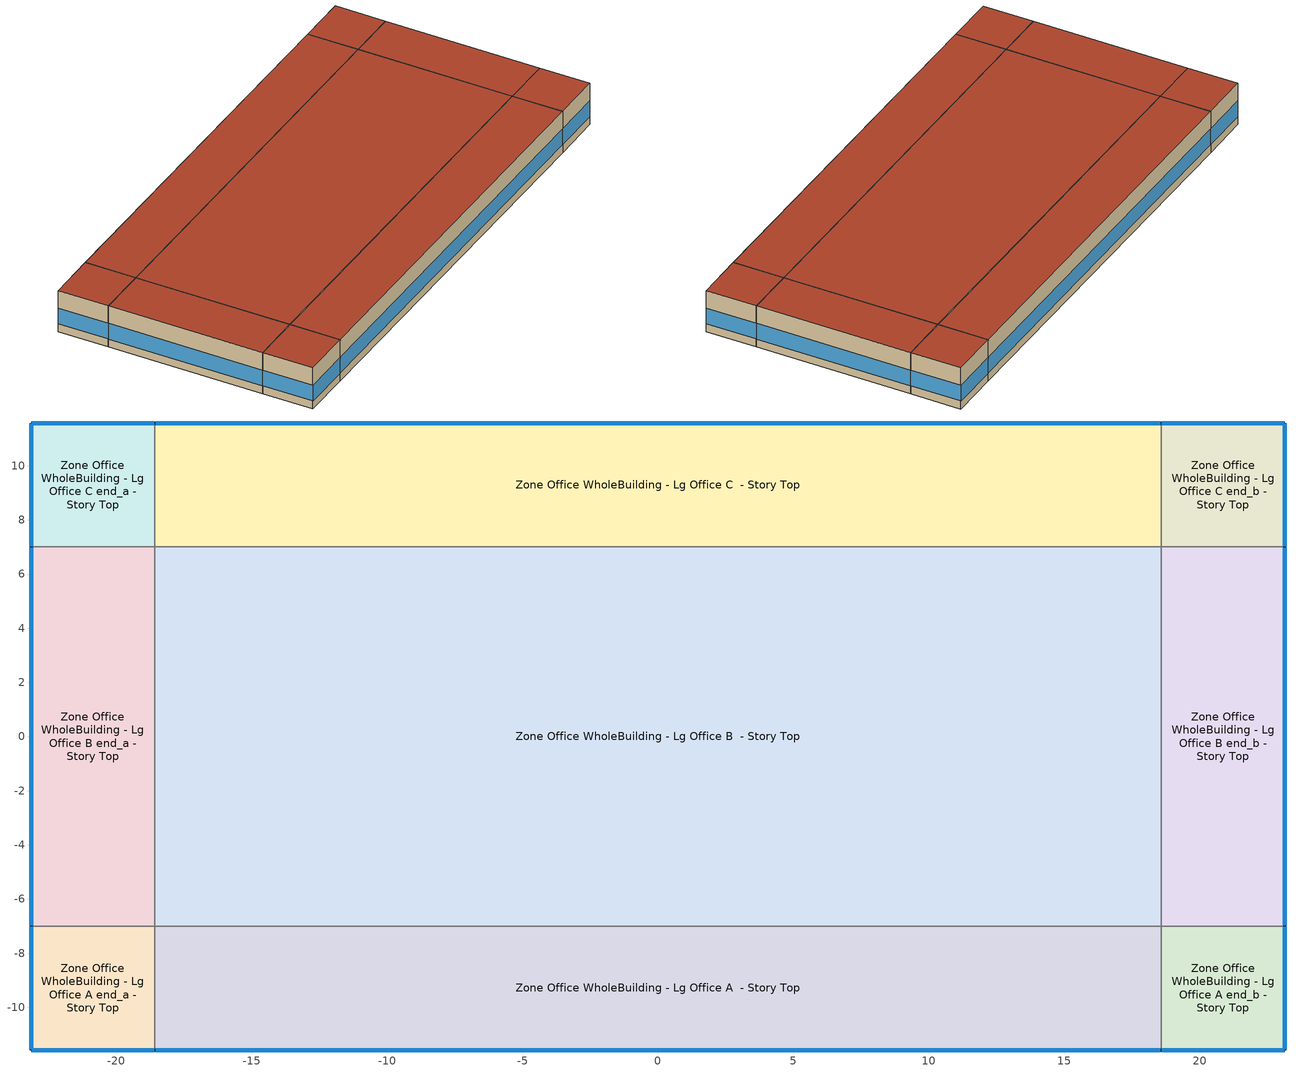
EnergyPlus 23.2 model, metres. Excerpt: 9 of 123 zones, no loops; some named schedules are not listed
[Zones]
Zone Office WholeBuilding - Lg Office A  - Story Top
 floor adiabatic (Typical Interior Floor): -18.58,-11.58 -18.58,-7 18.58,-7 18.58,-11.58 z47.55
 wall outside (Typical Insulated Steel Framed Exterior Wall R-4.44): -18.58,-11.58 18.58,-11.58 z47.55:51.51
 wall to Zone Office WholeBuilding - Lg Office A end_a - Story Top (Typical Interior Wall): -18.58,-7 -18.58,-11.58 z47.55:51.51
 wall to Zone Office WholeBuilding - Lg Office B  - Story Top (Typical Interior Wall): 18.58,-7 -18.58,-7 z47.55:51.51
 wall to Zone Office WholeBuilding - Lg Office A end_b - Story Top (Typical Interior Wall): 18.58,-11.58 18.58,-7 z47.55:51.51
 window (Window U-1.01 SHGC 0.74): -18.55,-11.58 18.55,-11.58 z48.31:49.82
 roof outside (Typical IEAD Roof R-10.0): 18.58,-11.58 18.58,-7 -18.58,-7 -18.58,-11.58 z51.51
Zone Office WholeBuilding - Lg Office A end_a - Story Top
 floor adiabatic (Typical Interior Floor): -23.15,-11.58 -23.15,-7 -18.58,-7 -18.58,-11.58 z47.55
 wall outside (Typical Insulated Steel Framed Exterior Wall R-4.44): -23.15,-7 -23.15,-11.58 -18.58,-11.58 z47.55:51.51
 wall to Zone Office WholeBuilding - Lg Office B end_a - Story Top (Typical Interior Wall): -18.58,-7 -23.15,-7 z47.55:51.51
 window (Window U-1.01 SHGC 0.74): -23.15,-7.03 -23.15,-11.55 / -23.13,-11.58 -18.6,-11.58 z48.31:49.83
 roof outside (Typical IEAD Roof R-10.0): -18.58,-11.58 -18.58,-7 -23.15,-7 -23.15,-11.58 z51.51
Zone Office WholeBuilding - Lg Office A end_b - Story Top
 floor adiabatic (Typical Interior Floor): 18.58,-11.58 18.58,-7 23.15,-7 23.15,-11.58 z47.55
 wall outside (Typical Insulated Steel Framed Exterior Wall R-4.44): 18.58,-11.58 23.15,-11.58 23.15,-7 z47.55:51.51
 wall to Zone Office WholeBuilding - Lg Office B end_b - Story Top (Typical Interior Wall): 23.15,-7 18.58,-7 z47.55:51.51
 window (Window U-1.01 SHGC 0.74): 23.15,-11.55 23.15,-7.03 / 18.6,-11.58 23.13,-11.58 z48.31:49.83
 roof outside (Typical IEAD Roof R-10.0): 23.15,-11.58 23.15,-7 18.58,-7 18.58,-11.58 z51.51
Zone Office WholeBuilding - Lg Office B  - Story Top
 floor adiabatic (Typical Interior Floor): -18.58,-7 -18.58,7 18.58,7 18.58,-7 z47.55
 wall to Zone Office WholeBuilding - Lg Office B end_a - Story Top (Typical Interior Wall): -18.58,7 -18.58,-7 z47.55:51.51
 wall to Zone Office WholeBuilding - Lg Office C  - Story Top (Typical Interior Wall): 18.58,7 -18.58,7 z47.55:51.51
 wall to Zone Office WholeBuilding - Lg Office B end_b - Story Top (Typical Interior Wall): 18.58,-7 18.58,7 z47.55:51.51
 roof outside (Typical IEAD Roof R-10.0): 18.58,-7 18.58,7 -18.58,7 -18.58,-7 z51.51
Zone Office WholeBuilding - Lg Office B end_a - Story Top
 floor adiabatic (Typical Interior Floor): -23.15,-7 -23.15,7 -18.58,7 -18.58,-7 z47.55
 wall outside (Typical Insulated Steel Framed Exterior Wall R-4.44): -23.15,7 -23.15,-7 z47.55:51.51
 wall to Zone Office WholeBuilding - Lg Office C end_a - Story Top (Typical Interior Wall): -18.58,7 -23.15,7 z47.55:51.51
 window (Window U-1.01 SHGC 0.74): -23.15,6.98 -23.15,-6.98 z48.31:49.82
 roof outside (Typical IEAD Roof R-10.0): -18.58,-7 -18.58,7 -23.15,7 -23.15,-7 z51.51
Zone Office WholeBuilding - Lg Office B end_b - Story Top
 floor adiabatic (Typical Interior Floor): 18.58,-7 18.58,7 23.15,7 23.15,-7 z47.55
 wall outside (Typical Insulated Steel Framed Exterior Wall R-4.44): 23.15,-7 23.15,7 z47.55:51.51
 wall to Zone Office WholeBuilding - Lg Office C end_b - Story Top (Typical Interior Wall): 23.15,7 18.58,7 z47.55:51.51
 window (Window U-1.01 SHGC 0.74): 23.15,-6.98 23.15,6.98 z48.31:49.82
 roof outside (Typical IEAD Roof R-10.0): 23.15,-7 23.15,7 18.58,7 18.58,-7 z51.51
Zone Office WholeBuilding - Lg Office C  - Story Top
 floor adiabatic (Typical Interior Floor): -18.58,7 -18.58,11.58 18.58,11.58 18.58,7 z47.55
 wall outside (Typical Insulated Steel Framed Exterior Wall R-4.44): 18.58,11.58 -18.58,11.58 z47.55:51.51
 wall to Zone Office WholeBuilding - Lg Office C end_a - Story Top (Typical Interior Wall): -18.58,11.58 -18.58,7 z47.55:51.51
 wall to Zone Office WholeBuilding - Lg Office C end_b - Story Top (Typical Interior Wall): 18.58,7 18.58,11.58 z47.55:51.51
 window (Window U-1.01 SHGC 0.74): 18.55,11.58 -18.55,11.58 z48.31:49.82
 roof outside (Typical IEAD Roof R-10.0): 18.58,7 18.58,11.58 -18.58,11.58 -18.58,7 z51.51
Zone Office WholeBuilding - Lg Office C end_a - Story Top
 floor adiabatic (Typical Interior Floor): -23.15,7 -23.15,11.58 -18.58,11.58 -18.58,7 z47.55
 wall outside (Typical Insulated Steel Framed Exterior Wall R-4.44): -18.58,11.58 -23.15,11.58 -23.15,7 z47.55:51.51
 window (Window U-1.01 SHGC 0.74): -23.15,11.55 -23.15,7.03 / -18.6,11.58 -23.13,11.58 z48.31:49.83
 roof outside (Typical IEAD Roof R-10.0): -18.58,7 -18.58,11.58 -23.15,11.58 -23.15,7 z51.51
Zone Office WholeBuilding - Lg Office C end_b - Story Top
 floor adiabatic (Typical Interior Floor): 18.58,7 18.58,11.58 23.15,11.58 23.15,7 z47.55
 wall outside (Typical Insulated Steel Framed Exterior Wall R-4.44): 23.15,7 23.15,11.58 18.58,11.58 z47.55:51.51
 window (Window U-1.01 SHGC 0.74): 23.13,11.58 18.6,11.58 / 23.15,7.03 23.15,11.55 z48.31:49.83
 roof outside (Typical IEAD Roof R-10.0): 23.15,7 23.15,11.58 18.58,11.58 18.58,7 z51.51
[Building]
ComStock DOE Ref Pre-1980|LargeOffice: North Axis {deg}=270; Terrain=City
[Site:Location]
Maxwell Afb_AL_USA: Latitude {deg}=32.38; Longitude {deg}=-86.36; Time Zone {hr}=-6; Elevation {m}=52
[Site:GroundTemperature:FCfactorMethod]
January Ground Temperature {C}=16; February Ground Temperature {C}=11.9; March Ground Temperature {C}=7.7; April Ground Temperature {C}=4; May Ground Temperature {C}=7.9; June Ground Temperature {C}=13.8; July Ground Temperature {C}=17.2; August Ground Temperature {C}=20.8; September Ground Temperature {C}=24.8; October Ground Temperature {C}=26.1; November Ground Temperature {C}=26.5; December Ground Temperature {C}=22.5
[Site:WaterMainsTemperature]
Calculation Method=Correlation; Annual Average Outdoor Air Temperature {C}=18.7358; Maximum Difference In Monthly Average Outdoor Air Temperatures {deltaC}=20.53
[SizingPeriod:DesignDay] Month=7; Day of Month=21; Day Type=SummerDesignDay; Daily Dry-Bulb Temperature Range {deltaC}=10.3; Dry-Bulb Temperature Range Modifier Type=DefaultMultipliers; Barometric Pressure {Pa}=100702; Wind Speed {m/s}=3; Wind Direction {deg}=240; Rain Indicator=No; Snow Indicator=No; Daylight Saving Time Indicator=No; Solar Model Indicator=ASHRAETau; ASHRAE Clear Sky Optical Depth for Beam Irradiance (taub)=0.459; ASHRAE Clear Sky Optical Depth for Diffuse Irradiance (taud)=2.177; Begin Environment Reset Mode=FullResetAtBeginEnvironment
Name | Maximum Dry-Bulb Temperature {C} | Humidity Condition Type | Wetbulb or DewPoint at Maximum Dry-Bulb {C}
Maxwell Afb Ann Clg .4% Condns DB=>MWB 1 | 36.3 | Wetbulb | 24.8
Maxwell Afb Ann Clg .4% Condns WB=>MDB 1 | 32.9 | Wetbulb | 27
Maxwell Afb Ann Clg 1% Condns DB=>MWB 1 | 35.2 | Wetbulb | 24.8
Maxwell Afb Ann Clg 2% Condns DP=>MDB 1 | 28.6 | Dewpoint | 24.5
[Material] Thermal Absorptance=0.9; Solar Absorptance=0.7
Name | Roughness | Thickness {m} | Conductivity {W/m-K} | Density {kg/m3} | Specific Heat {J/kg-K} | Visible Absorptance
100mm Normalweight concrete floor | MediumRough | 0.1016 | 2.31045 | 2322 | 832.557 | 0.7
25mm Stucco | Smooth | 0.0254 | 0.72 | 1856 | 840 | 0.7
5/8 in. Gypsum Board | MediumSmooth | 0.0159 | 0.16 | 800 | 1090 | 0.7
G01 13mm gypsum board | Smooth | 0.0127 | 0.160031 | 800.001 | 1090.73 | 0.5
Metal Roof Surface | Smooth | 0.0008 | 45.28 | 7824 | 500 | 0.7
Roof Membrane | VeryRough | 0.0095 | 0.16 | 1121.29 | 1460 | 0.7
Std Wood 6inch 1 | MediumSmooth | 0.15 | 0.12 | 540 | 1210 | 0.7
[Material:NoMass] Roughness=Smooth; Thermal Absorptance=0.9; Solar Absorptance=0.7
Name | Thermal Resistance {m2-K/W} | Visible Absorptance
CP02 CARPET PAD | 0.21648 | 0.8
Typical Insulation R-2.27 | 0.39899 | 0.7
Typical Insulation R-8.88 | 1.56434 | 0.7
[WindowMaterial:SimpleGlazingSystem]
Simple Glazing Single - No LowE - Clear - Aluminum: U-Factor {W/m2-K}=5.73505; Solar Heat Gain Coefficient=0.744; Visible Transmittance=0.754
[Construction]
InteriorFurnishings 1: Std Wood 6inch 1
Typical IEAD Roof R-10.0: Roof Membrane, Typical Insulation R-8.88, Metal Roof Surface
Typical Insulated Steel Framed Exterior Wall R-4.44: 25mm Stucco, 5/8 in. Gypsum Board, Typical Insulation R-2.27, 5/8 in. Gypsum Board
Typical Interior Floor: 100mm Normalweight concrete floor, CP02 CARPET PAD
Typical Interior Wall: G01 13mm gypsum board, G01 13mm gypsum board
Window U-1.01 SHGC 0.74: Simple Glazing Single - No LowE - Clear - Aluminum
[Zone] Multiplier=1; Part of Total Floor Area=Yes
Zone Office WholeBuilding - Lg Office A  - Story Top; Zone Office WholeBuilding - Lg Office A end_a - Story Top; Zone Office WholeBuilding - Lg Office A end_b - Story Top; Zone Office WholeBuilding - Lg Office B  - Story Top; Zone Office WholeBuilding - Lg Office B end_a - Story Top; Zone Office WholeBuilding - Lg Office B end_b - Story Top; Zone Office WholeBuilding - Lg Office C  - Story Top; Zone Office WholeBuilding - Lg Office C end_a - Story Top; Zone Office WholeBuilding - Lg Office C end_b - Story Top
[Space] Space Type=Office WholeBuilding - Lg Office - ComStock DOE Ref Pre-1980
Name | Zone
Office WholeBuilding - Lg Office A  - Story Top | Zone Office WholeBuilding - Lg Office A  - Story Top
Office WholeBuilding - Lg Office A end_a - Story Top | Zone Office WholeBuilding - Lg Office A end_a - Story Top
Office WholeBuilding - Lg Office A end_b - Story Top | Zone Office WholeBuilding - Lg Office A end_b - Story Top
Office WholeBuilding - Lg Office B  - Story Top | Zone Office WholeBuilding - Lg Office B  - Story Top
Office WholeBuilding - Lg Office B end_a - Story Top | Zone Office WholeBuilding - Lg Office B end_a - Story Top
Office WholeBuilding - Lg Office B end_b - Story Top | Zone Office WholeBuilding - Lg Office B end_b - Story Top
Office WholeBuilding - Lg Office C  - Story Top | Zone Office WholeBuilding - Lg Office C  - Story Top
Office WholeBuilding - Lg Office C end_a - Story Top | Zone Office WholeBuilding - Lg Office C end_a - Story Top
Office WholeBuilding - Lg Office C end_b - Story Top | Zone Office WholeBuilding - Lg Office C end_b - Story Top
[SpaceList]
Office WholeBuilding - Lg Office - ComStock DOE Ref Pre-1980: Office WholeBuilding - Lg Office B  - Story Mid10, Office WholeBuilding - Lg Office B  - Story Ground, Office WholeBuilding - Lg Office A end_a - Story Mid, Office WholeBuilding - Lg Office A  - Story Mid, Office WholeBuilding - Lg Office B  - Story Mid, Office WholeBuilding - Lg Office C  - Story Mid, Office WholeBuilding - Lg Office A end_b - Story Mid, Office WholeBuilding - Lg Office B end_a - Story Mid2, Office WholeBuilding - Lg Office C end_a - Story Mid2, Office WholeBuilding - Lg Office A end_b - Story Mid8, Office WholeBuilding - Lg Office A end_a - Story Mid3, Office WholeBuilding - Lg Office B end_a - Story Mid3, Office WholeBuilding - Lg Office C end_a - Story Mid3, Office WholeBuilding - Lg Office A end_b - Story Top, Office WholeBuilding - Lg Office A end_b - Story Mid3, Office WholeBuilding - Lg Office B end_b - Story Mid3, Office WholeBuilding - Lg Office A  - Story Mid2, Office WholeBuilding - Lg Office C end_b - Story Mid3, Office WholeBuilding - Lg Office A end_a - Story Mid4, Office WholeBuilding - Lg Office B end_a - Story Mid4, Office WholeBuilding - Lg Office A  - Story Mid4, Office WholeBuilding - Lg Office B  - Story Mid4, Office WholeBuilding - Lg Office C  - Story Mid4, Office WholeBuilding - Lg Office B end_a - Story Ground, Office WholeBuilding - Lg Office B end_b - Story Mid2, Office WholeBuilding - Lg Office A end_a - Story Mid8, Office WholeBuilding - Lg Office A end_b - Story Mid4, Office WholeBuilding - Lg Office B end_b - Story Mid4, Office WholeBuilding - Lg Office C end_a - Story Ground, Office WholeBuilding - Lg Office C end_b - Story Mid4, Office WholeBuilding - Lg Office C end_a - Story Mid5, Office WholeBuilding - Lg Office C  - Story Mid5, Office WholeBuilding - Lg Office A  - Story Mid3, Office WholeBuilding - Lg Office A end_b - Story Mid5, Office WholeBuilding - Lg Office B end_b - Story Mid5, Office WholeBuilding - Lg Office A end_a - Story Ground, Office WholeBuilding - Lg Office C  - Story Mid2, Office WholeBuilding - Lg Office C  - Story Mid10, Office WholeBuilding - Lg Office B end_a - Story Mid, Office WholeBuilding - Lg Office C end_a - Story Mid10, Office WholeBuilding - Lg Office B  - Story Mid9, Office WholeBuilding - Lg Office B end_b - Story Mid10, Office WholeBuilding - Lg Office A end_b - Story Mid10, Office WholeBuilding - Lg Office B end_b - Story Mid9, Office WholeBuilding - Lg Office C end_a - Story Mid11, Office WholeBuilding - Lg Office C end_b - Story Top, Office WholeBuilding - Lg Office B end_b - Story Top, Office WholeBuilding - Lg Office A end_a - Story Mid7, Office WholeBuilding - Lg Office A end_a - Story Mid6, Office WholeBuilding - Lg Office A  - Story Mid5, Office WholeBuilding - Lg Office B  - Story Mid6, Office WholeBuilding - Lg Office C end_b - Story Mid11, Office WholeBuilding - Lg Office B  - Story Top, Office WholeBuilding - Lg Office A end_a - Story Mid10, Office WholeBuilding - Lg Office C end_b - Story Mid, Office WholeBuilding - Lg Office C  - Story Top, Office WholeBuilding - Lg Office A end_a - Story Mid11, Office WholeBuilding - Lg Office B  - Story Mid3, Office WholeBuilding - Lg Office C end_a - Story Top, Office WholeBuilding - Lg Office C end_b - Story Mid2, Office WholeBuilding - Lg Office A end_b - Story Mid6, Office WholeBuilding - Lg Office C end_b - Story Mid6, Office WholeBuilding - Lg Office A  - Story Mid10, Office WholeBuilding - Lg Office A  - Story Top, Office WholeBuilding - Lg Office A  - Story Mid6, Office WholeBuilding - Lg Office C end_a - Story Mid4, Office WholeBuilding - Lg Office C  - Story Mid11, Office WholeBuilding - Lg Office A  - Story Mid11, Office WholeBuilding - Lg Office B end_b - Story Mid, Office WholeBuilding - Lg Office A end_b - Story Mid9, Office WholeBuilding - Lg Office B end_a - Story Mid10, Office WholeBuilding - Lg Office C  - Story Mid9, Office WholeBuilding - Lg Office C end_b - Story Mid9, Office WholeBuilding - Lg Office C  - Story Mid3, Office WholeBuilding - Lg Office B  - Story Mid5, Office WholeBuilding - Lg Office C  - Story Mid7, Office WholeBuilding - Lg Office A end_a - Story Mid9, Office WholeBuilding - Lg Office B end_a - Story Mid11, Office WholeBuilding - Lg Office B end_a - Story Top, Office WholeBuilding - Lg Office A end_b - Story Mid11, Office WholeBuilding - Lg Office A  - Story Mid9, Office WholeBuilding - Lg Office B end_a - Story Mid5, Office WholeBuilding - Lg Office B end_a - Story Mid8, Office WholeBuilding - Lg Office C end_b - Story Mid8, Office WholeBuilding - Lg Office B  - Story Mid11, Office WholeBuilding - Lg Office C end_a - Story Mid9, Office WholeBuilding - Lg Office A  - Story Ground, Office WholeBuilding - Lg Office C end_a - Story Mid6, Office WholeBuilding - Lg Office C end_a - Story Mid, Office WholeBuilding - Lg Office A end_b - Story Mid2, Office WholeBuilding - Lg Office B end_a - Story Mid6, Office WholeBuilding - Lg Office B  - Story Mid7, Office WholeBuilding - Lg Office B end_a - Story Mid9, Office WholeBuilding - Lg Office B end_b - Story Mid8, Office WholeBuilding - Lg Office A end_a - Story Mid5, Office WholeBuilding - Lg Office B end_b - Story Mid7, Office WholeBuilding - Lg Office A end_a - Story Top, Office WholeBuilding - Lg Office A  - Story Mid7, Office WholeBuilding - Lg Office A end_a - Story Mid2, Office WholeBuilding - Lg Office B  - Story Mid2, Office WholeBuilding - Lg Office C  - Story Mid8, Office WholeBuilding - Lg Office C end_b - Story Mid10, Office WholeBuilding - Lg Office C end_a - Story Mid7, Office WholeBuilding - Lg Office B end_b - Story Mid11, Office WholeBuilding - Lg Office B  - Story Mid8, Office WholeBuilding - Lg Office A  - Story Mid8, Office WholeBuilding - Lg Office C end_a - Story Mid8, Office WholeBuilding - Lg Office C  - Story Ground, Office WholeBuilding - Lg Office C end_b - Story Mid7, Office WholeBuilding - Lg Office A end_b - Story Mid7, Office WholeBuilding - Lg Office B end_a - Story Mid7, Office WholeBuilding - Lg Office C  - Story Mid6, Office WholeBuilding - Lg Office B end_b - Story Mid6, Office WholeBuilding - Lg Office C end_b - Story Mid5
[Lights] Zone or ZoneList or Space or SpaceList=Office WholeBuilding - Lg Office - ComStock DOE Ref Pre-1980; Schedule=Office BLDG_LIGHT_EndUseData BPR Adjusted; Design Level Calculation Method=Watts/Area; Return Air Fraction=0; Fraction Visible=0.2; Fraction Replaceable=1
Name | Watts per Zone Floor Area {W/m2} | Fraction Radiant
Office WholeBuilding - Lg Office - ComStock DOE Ref Pre-1980 General Lighting | 5.0993 | 0.31
Office WholeBuilding - Lg Office - ComStock DOE Ref Pre-1980 Wall Wash Lighting | 3.64317 | 0.125
[ElectricEquipment]
Office WholeBuilding - Lg Office Elec Equip: Zone or ZoneList or Space or SpaceList=Office WholeBuilding - Lg Office - ComStock DOE Ref Pre-1980; Schedule=Office BLDG_EQUIP_EndUseData BPR Adjusted; Design Level Calculation Method=Watts/Area; Watts per Zone Floor Area {W/m2}=8.07293; Fraction Latent=0; Fraction Radiant=0.5; Fraction Lost=0
[InternalMass] Construction=InteriorFurnishings 1
Name | Zone or ZoneList | Space or SpaceList | Surface Area {m2}
Office WholeBuilding - Lg Office A  - Story Top Mass | Zone Office WholeBuilding - Lg Office A  - Story Top | Office WholeBuilding - Lg Office A  - Story Top | 339.777
Office WholeBuilding - Lg Office A end_a - Story Top Mass | Zone Office WholeBuilding - Lg Office A end_a - Story Top | Office WholeBuilding - Lg Office A end_a - Story Top | 41.8064
Office WholeBuilding - Lg Office A end_b - Story Top Mass | Zone Office WholeBuilding - Lg Office A end_b - Story Top | Office WholeBuilding - Lg Office A end_b - Story Top | 41.8064
Office WholeBuilding - Lg Office B  - Story Top Mass | Zone Office WholeBuilding - Lg Office B  - Story Top | Office WholeBuilding - Lg Office B  - Story Top | 1040.97
Office WholeBuilding - Lg Office B end_a - Story Top Mass | Zone Office WholeBuilding - Lg Office B end_a - Story Top | Office WholeBuilding - Lg Office B end_a - Story Top | 128.082
Office WholeBuilding - Lg Office B end_b - Story Top Mass | Zone Office WholeBuilding - Lg Office B end_b - Story Top | Office WholeBuilding - Lg Office B end_b - Story Top | 128.082
Office WholeBuilding - Lg Office C  - Story Top Mass | Zone Office WholeBuilding - Lg Office C  - Story Top | Office WholeBuilding - Lg Office C  - Story Top | 339.777
Office WholeBuilding - Lg Office C end_a - Story Top Mass | Zone Office WholeBuilding - Lg Office C end_a - Story Top | Office WholeBuilding - Lg Office C end_a - Story Top | 41.8064
Office WholeBuilding - Lg Office C end_b - Story Top Mass | Zone Office WholeBuilding - Lg Office C end_b - Story Top | Office WholeBuilding - Lg Office C end_b - Story Top | 41.8064
[ZoneInfiltration:DesignFlowRate] Design Flow Rate Calculation Method=Flow/ExteriorArea; Flow Rate per Exterior Surface Area {m3/s-m2}=0.000619923; Velocity Term Coefficient=0
Name | Zone or ZoneList or Space or SpaceList | Schedule | Constant Term Coefficient | Temperature Term Coefficient | Velocity Squared Term Coefficient
Office WholeBuilding - Lg Office A  - Story Top HVAC Off Infiltration | Office WholeBuilding - Lg Office A  - Story Top | Infiltration HVAC Off Schedule | 0 | 0.0173 | 0.0398
Office WholeBuilding - Lg Office A  - Story Top HVAC On Infiltration | Office WholeBuilding - Lg Office A  - Story Top | Infiltration HVAC On Schedule | -0.0451 | 0.0046 | 0.0327
Office WholeBuilding - Lg Office A end_a - Story Top HVAC Off Infiltration | Office WholeBuilding - Lg Office A end_a - Story Top | Infiltration HVAC Off Schedule | 0 | 0.0173 | 0.0398
Office WholeBuilding - Lg Office A end_a - Story Top HVAC On Infiltration | Office WholeBuilding - Lg Office A end_a - Story Top | Infiltration HVAC On Schedule | -0.0451 | 0.0046 | 0.0327
Office WholeBuilding - Lg Office A end_b - Story Top HVAC Off Infiltration | Office WholeBuilding - Lg Office A end_b - Story Top | Infiltration HVAC Off Schedule | 0 | 0.0173 | 0.0398
Office WholeBuilding - Lg Office A end_b - Story Top HVAC On Infiltration | Office WholeBuilding - Lg Office A end_b - Story Top | Infiltration HVAC On Schedule | -0.0451 | 0.0046 | 0.0327
Office WholeBuilding - Lg Office B  - Story Top HVAC Off Infiltration | Office WholeBuilding - Lg Office B  - Story Top | Infiltration HVAC Off Schedule | 0 | 0.0173 | 0.0398
Office WholeBuilding - Lg Office B  - Story Top HVAC On Infiltration | Office WholeBuilding - Lg Office B  - Story Top | Infiltration HVAC On Schedule | -0.0451 | 0.0046 | 0.0327
Office WholeBuilding - Lg Office B end_a - Story Top HVAC Off Infiltration | Office WholeBuilding - Lg Office B end_a - Story Top | Infiltration HVAC Off Schedule | 0 | 0.0173 | 0.0398
Office WholeBuilding - Lg Office B end_a - Story Top HVAC On Infiltration | Office WholeBuilding - Lg Office B end_a - Story Top | Infiltration HVAC On Schedule | -0.0451 | 0.0046 | 0.0327
Office WholeBuilding - Lg Office B end_b - Story Top HVAC Off Infiltration | Office WholeBuilding - Lg Office B end_b - Story Top | Infiltration HVAC Off Schedule | 0 | 0.0173 | 0.0398
Office WholeBuilding - Lg Office B end_b - Story Top HVAC On Infiltration | Office WholeBuilding - Lg Office B end_b - Story Top | Infiltration HVAC On Schedule | -0.0451 | 0.0046 | 0.0327
Office WholeBuilding - Lg Office C  - Story Top HVAC Off Infiltration | Office WholeBuilding - Lg Office C  - Story Top | Infiltration HVAC Off Schedule | 0 | 0.0173 | 0.0398
Office WholeBuilding - Lg Office C  - Story Top HVAC On Infiltration | Office WholeBuilding - Lg Office C  - Story Top | Infiltration HVAC On Schedule | -0.0451 | 0.0046 | 0.0327
Office WholeBuilding - Lg Office C end_a - Story Top HVAC Off Infiltration | Office WholeBuilding - Lg Office C end_a - Story Top | Infiltration HVAC Off Schedule | 0 | 0.0173 | 0.0398
Office WholeBuilding - Lg Office C end_a - Story Top HVAC On Infiltration | Office WholeBuilding - Lg Office C end_a - Story Top | Infiltration HVAC On Schedule | -0.0451 | 0.0046 | 0.0327
Office WholeBuilding - Lg Office C end_b - Story Top HVAC Off Infiltration | Office WholeBuilding - Lg Office C end_b - Story Top | Infiltration HVAC Off Schedule | 0 | 0.0173 | 0.0398
Office WholeBuilding - Lg Office C end_b - Story Top HVAC On Infiltration | Office WholeBuilding - Lg Office C end_b - Story Top | Infiltration HVAC On Schedule | -0.0451 | 0.0046 | 0.0327
[People]
Office WholeBuilding - Lg Office People: Zone or ZoneList or Space or SpaceList=Office WholeBuilding - Lg Office - ComStock DOE Ref Pre-1980; Number of People Schedule=Large Office Bldg Occ; Number of People Calculation Method=People/Area; People per Floor Area {person/m2}=0.0538196; Fraction Radiant=0.3; Activity Level Schedule=Large Office Activity; Work Efficiency Schedule=Work Efficiency Schedule; Clothing Insulation Schedule=Clothing Schedule; Air Velocity Schedule=Air Velocity Schedule
[AvailabilityManager:NightCycle] Applicability Schedule=Always On Discrete; Control Type=CycleOnAny; Thermostat Tolerance {deltaC}=1; Cycling Run Time Control Type=FixedRunTime; Cycling Run Time {s}=1800
Name | Fan Schedule
Availability Manager Night Cycle 1 | Always On Discrete
Availability Manager Night Cycle 2 | 9 Zone VAV Occ Sch
Availability Manager Night Cycle 3 | 9 Zone VAV 1 Occ Sch
Availability Manager Night Cycle 12 | 9 Zone VAV 10 Occ Sch
Availability Manager Night Cycle 13 | 9 Zone VAV 11 Occ Sch
Availability Manager Night Cycle 4 | 9 Zone VAV 2 Occ Sch
Availability Manager Night Cycle 5 | 9 Zone VAV 3 Occ Sch
Availability Manager Night Cycle 6 | 9 Zone VAV 4 Occ Sch
Availability Manager Night Cycle 7 | 9 Zone VAV 5 Occ Sch
Availability Manager Night Cycle 8 | 9 Zone VAV 6 Occ Sch
Availability Manager Night Cycle 9 | 9 Zone VAV 7 Occ Sch
Availability Manager Night Cycle 10 | 9 Zone VAV 8 Occ Sch
Availability Manager Night Cycle 11 | 9 Zone VAV 9 Occ Sch
[AvailabilityManager:Scheduled] Schedule=Always On Discrete
15 Zone VAV OA System Availability Manager; 9 Zone VAV OA System Availability Manager; 9 Zone VAV 1 OA System Availability Manager; 9 Zone VAV 10 OA System Availability Manager; 9 Zone VAV 11 OA System Availability Manager; 9 Zone VAV 2 OA System Availability Manager; 9 Zone VAV 3 OA System Availability Manager; 9 Zone VAV 4 OA System Availability Manager; 9 Zone VAV 5 OA System Availability Manager; 9 Zone VAV 6 OA System Availability Manager; 9 Zone VAV 7 OA System Availability Manager; 9 Zone VAV 8 OA System Availability Manager; 9 Zone VAV 9 OA System Availability Manager
[Exterior:Lights] Schedule=Always On Discrete; Control Option=AstronomicalClock
Name | Design Level {W}
Building Facades | 1481.13
Main Entries | 276.923
Other Doors | 346.154
Parking Areas and Drives | 12089.1
[EnergyManagementSystem:Sensor] Output:Variable or Output:Meter Index Key=Environment; Output:Variable or Output:Meter=Site Outdoor Air Drybulb Temperature
OAT; OAT_1; OAT_10; OAT_11; OAT_12; OAT_2; OAT_3; OAT_4; OAT_5
[Schedule:Day:Interval]
Office BLDG_LIGHT_EndUseData Default 1: No, 00:15, 0.516857, 00:30, 0.515675, 00:45, 0.51712, 01:00, 0.518565, 01:15, 0.520011, 01:30, 0.521456, 01:45, 0.522901, 02:00, 0.524346, 02:15, 0.525792, 02:30, 0.527237, 02:45, 0.528682, 03:00, 0.530127, 03:15, 0.531572, 03:30, 0.542091, 03:45, 0.55261, 04:00, 0.563129, 04:15, 0.573648, 04:30, 0.610662, 04:45, 0.647675, 05:00, 0.684689, 05:15, 0.721703, 05:30, 0.745764, 05:45, 0.769825, 06:00, 0.793886, 06:15, 0.817947, 06:30, 0.825254, 06:45, 0.83256, 07:00, 0.839866, 07:15, 0.847173, 07:30, 0.847644, 07:45, 0.848115, 08:00, 0.848586, 08:15, 0.849058, 08:30, 0.849529, 08:45, 0.85, 09:00, 0.84666, 09:15, 0.843321, 09:30, 0.839981, 09:45, 0.836641, 10:00, 0.831443, 10:15, 0.826246, 10:30, 0.821048, 10:45, 0.81585, 11:00, 0.818365, 11:15, 0.820881, 11:30, 0.823396, 11:45, 0.825912, 12:00, 0.823101, 12:15, 0.82029, 12:30, 0.817479, 12:45, 0.814668, 13:00, 0.802329, 13:15, 0.789989, 13:30, 0.77765, 13:45, 0.765311, 14:00, 0.741224, 14:15, 0.717136, 14:30, 0.693048, 14:45, 0.668961, 15:00, 0.644873, 15:15, 0.620786, 15:30, 0.60365, 15:45, 0.586514, 16:00, 0.569378, 16:15, 0.552242, 16:30, 0.547664, 16:45, 0.543086, 17:00, 0.538508, 17:15, 0.53393, 17:30, 0.533396, 17:45, 0.532861, 18:00, 0.532327, 18:15, 0.531792, 18:30, 0.531902, 18:45, 0.532013, 19:00, 0.532123, 19:15, 0.532233, 19:30, 0.532175, 19:45, 0.532117, 20:00, 0.532059, 20:15, 0.532, 20:30, 0.528579, 20:45, 0.525157, 21:00, 0.521735, 21:15, 0.518313, 21:30, 0.517833, 21:45, 0.517352, 22:00, 0.516871, 22:15, 0.51639, 22:30, 0.514793, 22:45, 0.513195, 23:00, 0.511598, 23:15, 0.51, 23:30, 0.512562, 23:45, 0.513994, 24:00, 0.515425
Office BLDG_LIGHT_EndUseData Sat Day: Average, 00:15, 0.0442365, 00:30, 0.0446452, 00:45, 0.0442747, 01:00, 0.0439041, 01:15, 0.0435336, 01:30, 0.0431631, 01:45, 0.0431223, 02:00, 0.0430816, 02:15, 0.0430408, 02:30, 0.043, 02:45, 0.0430061, 03:00, 0.0430121, 03:15, 0.0430182, 03:30, 0.0430243, 03:45, 0.0146644, 04:00, 0.0122997, 04:15, 0.00993504, 04:30, 0.0132042, 04:45, 0.0164734, 05:00, 0.0197426, 05:15, 0.0230118, 05:30, 0.030007, 05:45, 0.0370022, 06:00, 0.0439974, 06:15, 0.0509927, 06:30, 0.0527134, 06:45, 0.0544341, 07:00, 0.0561548, 07:15, 0.0578755, 07:30, 0.0595962, 07:45, 0.0613169, 08:00, 0.0630376, 08:15, 0.0647583, 08:30, 0.066479, 08:45, 0.0681997, 09:00, 0.0699204, 09:15, 0.0716411, 09:30, 0.0733618, 09:45, 0.0750825, 10:00, 0.0768032, 10:15, 0.0785239, 10:30, 0.0802446, 10:45, 0.0819653, 11:00, 0.083686, 11:15, 0.0854067, 11:30, 0.0871274, 11:45, 0.0888481, 11:52, 0.0897084, 12:00, 0.00448542, 12:15, 0.00453492, 12:30, 0.00458442, 12:45, 0.00463392, 13:00, 0.00468342, 13:15, 0.00473292, 13:30, 0.00478243, 13:45, 0.00483193, 13:52, 0.0897084, 14:00, 0.00488143, 14:07, 0.0892901, 14:15, 0.00493093, 14:22, 0.0888718, 14:30, 0.00498043, 14:37, 0.0884535, 14:45, 0.00502993, 14:52, 0.0880351, 15:00, 0.00507943, 15:07, 0.0876168, 15:15, 0.00512893, 15:22, 0.0871985, 15:30, 0.00517843, 15:37, 0.0867802, 15:45, 0.00522793, 15:52, 0.0863618, 16:00, 0.00527743, 16:07, 0.0859435, 16:15, 0.00532693, 16:22, 0.0855252, 16:30, 0.00537643, 16:37, 0.0851068, 16:45, 0.00542593, 16:52, 0.0846885, 17:00, 0.00547543, 17:07, 0.0842702, 17:15, 0.00552493, 17:22, 0.0838519, 17:30, 0.00557443, 17:37, 0.0834335, 17:45, 0.00562393, 17:52, 0.0830152, 18:00, 0.00567343, 18:07, 0.0825969, 18:15, 0.00572293, 18:22, 0.0821785, 18:30, 0.00577243, 18:37, 0.0817602, 18:45, 0.00582193, 18:52, 0.0813419, 19:00, 0.00587144, 19:07, 0.0809236, 19:15, 0.00592094, 19:22, 0.0805052, 19:30, 0.0802961, 19:45, 0.0739889, 20:00, 0.0676818, 20:15, 0.0613747, 20:30, 0.0550676, 20:45, 0.0539705, 21:00, 0.0528734, 21:15, 0.0517763, 21:30, 0.0506792, 21:45, 0.0506204, 22:00, 0.0505616, 22:15, 0.0505029, 22:30, 0.0504441, 22:45, 0.0485857, 23:00, 0.0467273, 23:15, 0.0448689, 23:30, 0.0430105, 23:45, 0.0434192, 24:00, 0.00527743
Office BLDG_LIGHT_EndUseData Sun Day: Average, 00:15, 0.0623336, 00:30, 0.0625716, 00:45, 0.0628096, 01:00, 0.0630476, 01:15, 0.0632856, 01:30, 0.0633822, 01:45, 0.0634788, 02:00, 0.0635754, 02:15, 0.063672, 02:30, 0.0636771, 02:45, 0.0636823, 03:00, 0.0636874, 03:15, 0.0636925, 03:30, 0.0506369, 03:45, 0.0375813, 04:00, 0.0245256, 04:15, 0.01147, 04:30, 0.0115789, 04:45, 0.0116877, 05:00, 0.0117966, 05:15, 0.0119054, 05:30, 0.0109076, 05:45, 0.00990974, 06:00, 0.00891189, 06:15, 0.00791404, 06:30, 0.00808993, 06:45, 0.00826582, 07:00, 0.00844171, 07:15, 0.0086176, 07:30, 0.00875014, 07:45, 0.00888268, 08:00, 0.00901521, 08:15, 0.00914775, 08:30, 0.00766005, 08:45, 0.00617234, 09:00, 0.00468464, 09:15, 0.00319694, 09:30, 0.00352351, 09:45, 0.00385008, 10:00, 0.00417664, 10:15, 0.00450321, 10:30, 0.0631318, 10:45, 0.0631548, 11:00, 0.0631779, 11:15, 0.0632009, 11:30, 0.063224, 11:45, 0.063247, 12:00, 0.0632701, 12:15, 0.0632932, 12:30, 0.0633162, 12:45, 0.0633393, 13:00, 0.0633623, 13:15, 0.0633854, 13:30, 0.0634084, 13:45, 0.0634315, 14:00, 0.0634546, 14:15, 0.0634776, 14:30, 0.0635007, 14:45, 0.0635237, 15:00, 0.0635468, 15:15, 0.0635698, 15:30, 0.0635929, 15:45, 0.063616, 16:00, 0.063639, 16:15, 0.0636621, 16:30, 0.0636851, 16:45, 0.0637082, 17:00, 0.0637312, 17:15, 0.0637543, 17:30, 0.0637774, 17:45, 0.0638004, 18:00, 0.0638235, 18:15, 0.0638465, 18:30, 0.0638696, 18:45, 0.0638926, 19:00, 0.0639157, 19:15, 0.0639388, 19:30, 0.0621789, 19:45, 0.0604191, 20:00, 0.0586592, 20:15, 0.0568994, 20:30, 0.0585114, 20:45, 0.0601234, 21:00, 0.0617355, 21:15, 0.0633475, 21:30, 0.0558426, 21:45, 0.0483377, 22:00, 0.0408329, 22:15, 0.033328, 22:30, 0.036445, 22:45, 0.039562, 23:00, 0.042679, 23:15, 0.045796, 23:30, 0.0499304, 23:45, 0.0540648, 24:00, 0.0581992
Office BLDG_LIGHT_EndUseData Summer Design Day 1; Clothing Schedule Default Winter Clothes; Office BLDG_EQUIP_EndUseData Summer Design Day 1; 9 Zone VAV 10 Occ Sch Summer Design Day 1; 9 Zone VAV 10 Occ Sch Winter Design Day 1; Infiltration HVAC Off Schedule Schedule Day 0 1: No, 24:00, 1
Office BLDG_LIGHT_EndUseData Winter Design Day 1; Large Office Bldg Occ Winter Design Day; Work Efficiency Schedule Default; Office BLDG_EQUIP_EndUseData Winter Design Day 1; 9 Zone VAV 10 Occ Sch Sunday 1; Infiltration HVAC Off Schedule Summer Design Day Schedule 1; Infiltration HVAC Off Schedule Winter Design Day Schedule 1: No, 24:00, 0
Large Office Bldg Occ Default: Average, 02:15, 0, 02:30, 0.025, 02:45, 0.05, 03:00, 0.075, 03:15, 0.1, 03:30, 0.125, 03:45, 0.15, 04:00, 0.175, 04:15, 0.2, 04:30, 0.3875, 04:45, 0.575, 05:00, 0.7625, 05:15, 0.95, 08:45, 0.95, 09:00, 0.8375, 09:15, 0.725, 09:30, 0.6125, 09:45, 0.5, 10:00, 0.6125, 10:15, 0.725, 10:30, 0.8375, 10:45, 0.95, 13:45, 0.95, 14:00, 0.908333, 14:15, 0.866667, 14:30, 0.825, 14:45, 0.783333, 15:00, 0.741667, 15:15, 0.7, 15:30, 0.625, 15:45, 0.55, 16:00, 0.475, 16:15, 0.4, 16:45, 0.4, 17:00, 0.3625, 17:15, 0.325, 17:30, 0.2875, 17:45, 0.25, 18:00, 0.2125, 18:15, 0.175, 18:30, 0.1375, 18:45, 0.1, 19:00, 0.09375, 19:15, 0.0875, 19:30, 0.08125, 19:45, 0.075, 20:00, 0.06875, 20:15, 0.0625, 20:30, 0.05625, 20:45, 0.05, 21:00, 0.04375, 21:15, 0.0375, 21:30, 0.03125, 21:45, 0.025, 22:00, 0.01875, 22:15, 0.0125, 22:30, 0.00625, 22:45, 0, 24:00, 0
Large Office Bldg Occ Sat Day: Average, 00:15, 0.00833333, 00:30, 0, 01:45, 0, 02:00, 0.0125, 02:15, 0.025, 02:30, 0.0375, 02:45, 0.05, 03:00, 0.0625, 03:15, 0.075, 03:30, 0.0875, 03:45, 0.1, 04:00, 0.15, 04:15, 0.2, 04:30, 0.25, 04:45, 0.3, 05:00, 0.35, 05:15, 0.4, 05:30, 0.45, 05:45, 0.5, 13:52, 0.5, 14:07, 0.486885, 14:22, 0.47377, 14:37, 0.460656, 14:52, 0.447541, 15:07, 0.434426, 15:22, 0.421311, 15:37, 0.408197, 15:52, 0.395082, 16:07, 0.381967, 16:22, 0.368852, 16:37, 0.355738, 16:52, 0.342623, 17:07, 0.329508, 17:22, 0.316393, 17:37, 0.303279, 17:52, 0.290164, 18:07, 0.277049, 18:22, 0.263934, 18:37, 0.25082, 18:52, 0.237705, 19:07, 0.22459, 19:22, 0.211475, 19:37, 0.198361, 19:52, 0.185246, 20:07, 0.172131, 20:22, 0.159016, 20:37, 0.145902, 20:52, 0.132787, 21:07, 0.119672, 21:22, 0.106557, 21:30, 0.1, 21:45, 0.0916667, 22:00, 0.0833333, 22:15, 0.075, 22:30, 0.0666667, 22:45, 0.0583333, 23:00, 0.05, 23:15, 0.0416667, 23:30, 0.0333333, 23:45, 0.025, 24:00, 0.0166667
Large Office Bldg Occ WntrDsn|Sun Day: Average, 04:45, 0, 24:00, 0
Large Office Bldg Occ Summer Design Day: No, 06:00, 0, 22:00, 1, 24:00, 0.05
Large Office Activity Default; autogen Large Office Activity 0_day_sch; autogen Large Office Activity 1_day_sch: Average, 24:00, 120
Large Office Activity Summer Design Day; Large Office Activity Winter Design Day: No, 24:00, 120
Air Velocity Schedule Default: No, 24:00, 0.2
Office BLDG_EQUIP_EndUseData Default 1: No, 00:15, 0.147174, 00:30, 0.08867, 00:45, 0.0888985, 01:00, 0.0891271, 01:15, 0.0893556, 01:30, 0.0895841, 01:45, 0.0898127, 02:00, 0.0900412, 02:15, 0.0902697, 02:30, 0.0904982, 02:45, 0.0907268, 03:00, 0.0909553, 03:15, 0.0911838, 03:30, 0.125121, 03:45, 0.159058, 04:00, 0.192994, 04:15, 0.226931, 04:30, 0.276751, 04:45, 0.326571, 05:00, 0.37639, 05:15, 0.42621, 05:30, 0.480829, 05:45, 0.535448, 06:00, 0.590067, 06:15, 0.644686, 06:30, 0.69302, 06:45, 0.741354, 07:00, 0.789689, 07:15, 0.838023, 07:30, 0.846136, 07:45, 0.854249, 08:00, 0.862361, 08:15, 0.870474, 08:30, 0.878587, 08:45, 0.8867, 09:00, 0.883958, 09:15, 0.881215, 09:30, 0.878473, 09:45, 0.875731, 10:00, 0.840765, 10:15, 0.8058, 10:30, 0.770835, 10:45, 0.73587, 11:00, 0.713016, 11:15, 0.690163, 11:30, 0.66731, 11:45, 0.644457, 12:00, 0.618519, 12:15, 0.592581, 12:30, 0.566642, 12:45, 0.540704, 13:00, 0.503511, 13:15, 0.466317, 13:30, 0.429124, 13:45, 0.391931, 14:00, 0.367021, 14:15, 0.342111, 14:30, 0.317201, 14:45, 0.292291, 15:00, 0.267381, 15:15, 0.242471, 15:30, 0.220304, 15:45, 0.198136, 16:00, 0.175969, 16:15, 0.153801, 16:30, 0.158429, 16:45, 0.163057, 17:00, 0.167685, 17:15, 0.172312, 17:30, 0.194366, 17:45, 0.216419, 18:00, 0.238472, 18:15, 0.260525, 18:30, 0.286578, 18:45, 0.31263, 19:00, 0.338683, 19:15, 0.364735, 19:30, 0.373362, 19:45, 0.381989, 20:00, 0.390616, 20:15, 0.399244, 20:30, 0.368158, 20:45, 0.337072, 21:00, 0.305986, 21:15, 0.2749, 21:30, 0.229599, 21:45, 0.184299, 22:00, 0.138998, 22:15, 0.0936977, 22:30, 0.117065, 22:45, 0.140432, 23:00, 0.1638, 23:15, 0.187167, 23:30, 0.176483, 23:45, 0.166713, 24:00, 0.156944
Office BLDG_EQUIP_EndUseData Sat Day: Average, 00:15, 0.274446, 00:30, 0.295015, 00:45, 0.323329, 01:00, 0.351643, 01:15, 0.379956, 01:30, 0.40827, 01:45, 0.438219, 02:00, 0.468168, 02:15, 0.498117, 02:30, 0.528066, 02:45, 0.551475, 03:00, 0.574883, 03:15, 0.598292, 03:30, 0.6217, 03:45, 0.329783, 04:00, 0.321349, 04:15, 0.312915, 04:30, 0.280385, 04:45, 0.247854, 05:00, 0.215323, 05:15, 0.182792, 05:30, 0.146217, 05:45, 0.109641, 06:00, 0.0730652, 06:15, 0.0364896, 06:30, 0.0348678, 06:45, 0.0332461, 07:00, 0.0316243, 07:15, 0.0300026, 07:30, 0.0283808, 07:45, 0.026759, 08:00, 0.0251373, 08:15, 0.0235155, 08:30, 0.0218938, 08:45, 0.020272, 09:00, 0.0186502, 09:15, 0.0170285, 09:30, 0.0154067, 09:45, 0.013785, 10:00, 0.0121632, 10:15, 0.0105414, 10:30, 0.00891968, 10:45, 0.00729792, 11:00, 0.00567616, 11:15, 0.0040544, 11:30, 0.00243264, 11:45, 0.00081088, 11:52, 0, 12:00, 0.374707, 12:07, 0.00740119, 12:15, 0.37451, 12:22, 0.0148024, 12:30, 0.374312, 12:37, 0.0222036, 12:45, 0.374115, 12:52, 0.0296048, 13:00, 0.373918, 13:07, 0.0409647, 13:15, 0.373721, 13:22, 0.0523247, 13:30, 0.373523, 13:37, 0.0636847, 13:45, 0.373326, 13:52, 0.0750446, 14:00, 0.373129, 14:07, 0.0766664, 14:15, 0.372932, 14:22, 0.0782881, 14:30, 0.372735, 14:37, 0.0799099, 14:45, 0.372537, 14:52, 0.0815317, 15:00, 0.37234, 15:07, 0.0831534, 15:15, 0.372143, 15:22, 0.0847752, 15:30, 0.371946, 15:37, 0.0863969, 15:45, 0.371748, 15:52, 0.0880187, 16:00, 0.371551, 16:07, 0.0896405, 16:15, 0.371354, 16:22, 0.0912622, 16:30, 0.371157, 16:37, 0.092884, 16:45, 0.37096, 16:52, 0.0945057, 17:00, 0.370762, 17:07, 0.0961275, 17:15, 0.370565, 17:22, 0.0977493, 17:30, 0.370368, 17:37, 0.099371, 17:45, 0.370171, 17:52, 0.100993, 18:00, 0.369973, 18:07, 0.102615, 18:15, 0.369776, 18:22, 0.104236, 18:30, 0.369579, 18:37, 0.105858, 18:45, 0.369382, 18:52, 0.10748, 19:00, 0.369185, 19:07, 0.109102, 19:15, 0.368987, 19:22, 0.110723, 19:30, 0.111534, 19:45, 0.129521, 20:00, 0.147507, 20:15, 0.165494, 20:30, 0.183481, 20:45, 0.183825, 21:00, 0.184169, 21:15, 0.184513, 21:30, 0.184858, 21:45, 0.182276, 22:00, 0.179694, 22:15, 0.177112, 22:30, 0.17453, 22:45, 0.184083, 23:00, 0.193636, 23:15, 0.203188, 23:30, 0.212741, 23:45, 0.23331, 24:00, 0.371551
Office BLDG_EQUIP_EndUseData Sun Day: Average, 00:15, 0.31276, 00:30, 0.359443, 00:45, 0.406126, 01:00, 0.45281, 01:15, 0.499493, 01:30, 0.534195, 01:45, 0.568896, 02:00, 0.603598, 02:15, 0.6383, 02:30, 0.63759, 02:45, 0.63688, 03:00, 0.63617, 03:15, 0.63546, 03:30, 0.569722, 03:45, 0.503984, 04:00, 0.438245, 04:15, 0.372507, 04:30, 0.383397, 04:45, 0.394287, 05:00, 0.405177, 05:15, 0.416067, 05:30, 0.395831, 05:45, 0.375596, 06:00, 0.355361, 06:15, 0.335125, 06:30, 0.340805, 06:45, 0.346485, 07:00, 0.352166, 07:15, 0.357846, 07:30, 0.370803, 07:45, 0.383761, 08:00, 0.396719, 08:15, 0.409676, 08:30, 0.416777, 08:45, 0.423877, 09:00, 0.430977, 09:15, 0.438077, 09:30, 0.431953, 09:45, 0.425829, 10:00, 0.419705, 10:15, 0.413581, 10:30, 0.046183, 10:45, 0.0462936, 11:00, 0.0464043, 11:15, 0.0465149, 11:30, 0.0466256, 11:45, 0.0467363, 12:00, 0.0468469, 12:15, 0.0469576, 12:30, 0.0470682, 12:45, 0.0471789, 13:00, 0.0472895, 13:15, 0.0474002, 13:30, 0.0475108, 13:45, 0.0476215, 14:00, 0.0477321, 14:15, 0.0478428, 14:30, 0.0479534, 14:45, 0.0480641, 15:00, 0.0481747, 15:15, 0.0482854, 15:30, 0.048396, 15:45, 0.0485067, 16:00, 0.0486173, 16:15, 0.048728, 16:30, 0.0488386, 16:45, 0.0489493, 17:00, 0.0490599, 17:15, 0.0491706, 17:30, 0.0492812, 17:45, 0.0493919, 18:00, 0.0495025, 18:15, 0.0496132, 18:30, 0.0497238, 18:45, 0.0498345, 19:00, 0.0499451, 19:15, 0.0500558, 19:30, 0.0386069, 19:45, 0.0271579, 20:00, 0.015709, 20:15, 0.00426007, 20:30, 0.00319505, 20:45, 0.00213003, 21:00, 0.00106502, 21:15, 0, 21:30, 0.0113602, 21:45, 0.0227204, 22:00, 0.0340805, 22:15, 0.0454407, 22:30, 0.0700248, 22:45, 0.094609, 23:00, 0.119193, 23:15, 0.143777, 23:30, 0.186023, 23:45, 0.228269, 24:00, 0.270514
9 Zone VAV 10 Occ Sch Default 1: No, 03:30, 0, 18:15, 1, 24:00, 0
9 Zone VAV 10 Occ Sch Saturday 1: No, 03:45, 0, 20:22, 1, 24:00, 0
Infiltration HVAC Off Schedule Default Day Schedule: No, 03:30, 1, 18:15, 0, 24:00, 1
Infiltration HVAC Off Schedule Schedule Day 2: No, 03:45, 1, 20:22, 0, 24:00, 1
[Schedule:Week:Daily]
Office BLDG_LIGHT_EndUseData BPR Adjusted Week Rule - Jan1-Jan6: Office BLDG_LIGHT_EndUseData Default 1, Office BLDG_LIGHT_EndUseData Default 1, Office BLDG_LIGHT_EndUseData Default 1, Office BLDG_LIGHT_EndUseData Default 1, Office BLDG_LIGHT_EndUseData Default 1, Office BLDG_LIGHT_EndUseData Default 1, Office BLDG_LIGHT_EndUseData Sat Day, Office BLDG_LIGHT_EndUseData Default 1, Office BLDG_LIGHT_EndUseData Summer Design Day 1, Office BLDG_LIGHT_EndUseData Winter Design Day 1, Office BLDG_LIGHT_EndUseData Default 1, Office BLDG_LIGHT_EndUseData Default 1
Office BLDG_LIGHT_EndUseData BPR Adjusted Week Rule - Jan7-Dec31: Office BLDG_LIGHT_EndUseData Sun Day, Office BLDG_LIGHT_EndUseData Default 1, Office BLDG_LIGHT_EndUseData Default 1, Office BLDG_LIGHT_EndUseData Default 1, Office BLDG_LIGHT_EndUseData Default 1, Office BLDG_LIGHT_EndUseData Default 1, Office BLDG_LIGHT_EndUseData Sat Day, Office BLDG_LIGHT_EndUseData Default 1, Office BLDG_LIGHT_EndUseData Summer Design Day 1, Office BLDG_LIGHT_EndUseData Winter Design Day 1, Office BLDG_LIGHT_EndUseData Default 1, Office BLDG_LIGHT_EndUseData Default 1
Large Office Bldg Occ Week Rule - Jan1-Jan6: Large Office Bldg Occ Default, Large Office Bldg Occ Default, Large Office Bldg Occ Default, Large Office Bldg Occ Default, Large Office Bldg Occ Default, Large Office Bldg Occ Default, Large Office Bldg Occ Sat Day, Large Office Bldg Occ Default, Large Office Bldg Occ Summer Design Day, Large Office Bldg Occ Winter Design Day, Large Office Bldg Occ Default, Large Office Bldg Occ Default
Large Office Bldg Occ Week Rule - Jan7-Dec31: Large Office Bldg Occ WntrDsn|Sun Day, Large Office Bldg Occ Default, Large Office Bldg Occ Default, Large Office Bldg Occ Default, Large Office Bldg Occ Default, Large Office Bldg Occ Default, Large Office Bldg Occ Sat Day, Large Office Bldg Occ Default, Large Office Bldg Occ Summer Design Day, Large Office Bldg Occ Winter Design Day, Large Office Bldg Occ Default, Large Office Bldg Occ Default
Large Office Activity Week Rule - Jan1-Jan6: Large Office Activity Default, Large Office Activity Default, Large Office Activity Default, Large Office Activity Default, Large Office Activity Default, Large Office Activity Default, autogen Large Office Activity 0_day_sch, Large Office Activity Default, Large Office Activity Summer Design Day, Large Office Activity Winter Design Day, Large Office Activity Default, Large Office Activity Default
Large Office Activity Week Rule - Jan7-Dec31: autogen Large Office Activity 1_day_sch, Large Office Activity Default, Large Office Activity Default, Large Office Activity Default, Large Office Activity Default, Large Office Activity Default, autogen Large Office Activity 0_day_sch, Large Office Activity Default, Large Office Activity Summer Design Day, Large Office Activity Winter Design Day, Large Office Activity Default, Large Office Activity Default
Work Efficiency Schedule Week Rule - Jan1-Dec31: Work Efficiency Schedule Default, Work Efficiency Schedule Default, Work Efficiency Schedule Default, Work Efficiency Schedule Default, Work Efficiency Schedule Default, Work Efficiency Schedule Default, Work Efficiency Schedule Default, Work Efficiency Schedule Default, Work Efficiency Schedule Default, Work Efficiency Schedule Default, Work Efficiency Schedule Default, Work Efficiency Schedule Default
Clothing Schedule Week Rule - Jan1-Dec31: Clothing Schedule Default Winter Clothes, Clothing Schedule Default Winter Clothes, Clothing Schedule Default Winter Clothes, Clothing Schedule Default Winter Clothes, Clothing Schedule Default Winter Clothes, Clothing Schedule Default Winter Clothes, Clothing Schedule Default Winter Clothes, Clothing Schedule Default Winter Clothes, Clothing Schedule Default Winter Clothes, Clothing Schedule Default Winter Clothes, Clothing Schedule Default Winter Clothes, Clothing Schedule Default Winter Clothes
Air Velocity Schedule Week Rule - Jan1-Dec31: Air Velocity Schedule Default, Air Velocity Schedule Default, Air Velocity Schedule Default, Air Velocity Schedule Default, Air Velocity Schedule Default, Air Velocity Schedule Default, Air Velocity Schedule Default, Air Velocity Schedule Default, Air Velocity Schedule Default, Air Velocity Schedule Default, Air Velocity Schedule Default, Air Velocity Schedule Default
Office BLDG_EQUIP_EndUseData BPR Adjusted Week Rule - Jan1-Jan6: Office BLDG_EQUIP_EndUseData Default 1, Office BLDG_EQUIP_EndUseData Default 1, Office BLDG_EQUIP_EndUseData Default 1, Office BLDG_EQUIP_EndUseData Default 1, Office BLDG_EQUIP_EndUseData Default 1, Office BLDG_EQUIP_EndUseData Default 1, Office BLDG_EQUIP_EndUseData Sat Day, Office BLDG_EQUIP_EndUseData Default 1, Office BLDG_EQUIP_EndUseData Summer Design Day 1, Office BLDG_EQUIP_EndUseData Winter Design Day 1, Office BLDG_EQUIP_EndUseData Default 1, Office BLDG_EQUIP_EndUseData Default 1
Office BLDG_EQUIP_EndUseData BPR Adjusted Week Rule - Jan7-Dec31: Office BLDG_EQUIP_EndUseData Sun Day, Office BLDG_EQUIP_EndUseData Default 1, Office BLDG_EQUIP_EndUseData Default 1, Office BLDG_EQUIP_EndUseData Default 1, Office BLDG_EQUIP_EndUseData Default 1, Office BLDG_EQUIP_EndUseData Default 1, Office BLDG_EQUIP_EndUseData Sat Day, Office BLDG_EQUIP_EndUseData Default 1, Office BLDG_EQUIP_EndUseData Summer Design Day 1, Office BLDG_EQUIP_EndUseData Winter Design Day 1, Office BLDG_EQUIP_EndUseData Default 1, Office BLDG_EQUIP_EndUseData Default 1
Infiltration HVAC Off Schedule Week Rule - Jan1-Jan6: Infiltration HVAC Off Schedule Default Day Schedule, Infiltration HVAC Off Schedule Default Day Schedule, Infiltration HVAC Off Schedule Default Day Schedule, Infiltration HVAC Off Schedule Default Day Schedule, Infiltration HVAC Off Schedule Default Day Schedule, Infiltration HVAC Off Schedule Default Day Schedule, Infiltration HVAC Off Schedule Schedule Day 2, Infiltration HVAC Off Schedule Default Day Schedule, Infiltration HVAC Off Schedule Summer Design Day Schedule 1, Infiltration HVAC Off Schedule Winter Design Day Schedule 1, Infiltration HVAC Off Schedule Default Day Schedule, Infiltration HVAC Off Schedule Default Day Schedule
Infiltration HVAC Off Schedule Week Rule - Jan7-Dec31: Infiltration HVAC Off Schedule Schedule Day 0 1, Infiltration HVAC Off Schedule Default Day Schedule, Infiltration HVAC Off Schedule Default Day Schedule, Infiltration HVAC Off Schedule Default Day Schedule, Infiltration HVAC Off Schedule Default Day Schedule, Infiltration HVAC Off Schedule Default Day Schedule, Infiltration HVAC Off Schedule Schedule Day 2, Infiltration HVAC Off Schedule Default Day Schedule, Infiltration HVAC Off Schedule Summer Design Day Schedule 1, Infiltration HVAC Off Schedule Winter Design Day Schedule 1, Infiltration HVAC Off Schedule Default Day Schedule, Infiltration HVAC Off Schedule Default Day Schedule
Infiltration HVAC On Schedule Week Rule - Jan1-Jan6: 9 Zone VAV 10 Occ Sch Default 1, 9 Zone VAV 10 Occ Sch Default 1, 9 Zone VAV 10 Occ Sch Default 1, 9 Zone VAV 10 Occ Sch Default 1, 9 Zone VAV 10 Occ Sch Default 1, 9 Zone VAV 10 Occ Sch Default 1, 9 Zone VAV 10 Occ Sch Saturday 1, 9 Zone VAV 10 Occ Sch Default 1, 9 Zone VAV 10 Occ Sch Summer Design Day 1, 9 Zone VAV 10 Occ Sch Winter Design Day 1, 9 Zone VAV 10 Occ Sch Default 1, 9 Zone VAV 10 Occ Sch Default 1
Infiltration HVAC On Schedule Week Rule - Jan7-Dec31: 9 Zone VAV 10 Occ Sch Sunday 1, 9 Zone VAV 10 Occ Sch Default 1, 9 Zone VAV 10 Occ Sch Default 1, 9 Zone VAV 10 Occ Sch Default 1, 9 Zone VAV 10 Occ Sch Default 1, 9 Zone VAV 10 Occ Sch Default 1, 9 Zone VAV 10 Occ Sch Saturday 1, 9 Zone VAV 10 Occ Sch Default 1, 9 Zone VAV 10 Occ Sch Summer Design Day 1, 9 Zone VAV 10 Occ Sch Winter Design Day 1, 9 Zone VAV 10 Occ Sch Default 1, 9 Zone VAV 10 Occ Sch Default 1
[Schedule:Year]
Office BLDG_LIGHT_EndUseData BPR Adjusted: Office BLDG_LIGHT_EndUseData BPR Adjusted Week Rule - Jan1-Jan6, 1, 1, 1, 6, Office BLDG_LIGHT_EndUseData BPR Adjusted Week Rule - Jan7-Dec31, 1, 7, 12, 31
Large Office Bldg Occ: Large Office Bldg Occ Week Rule - Jan1-Jan6, 1, 1, 1, 6, Large Office Bldg Occ Week Rule - Jan7-Dec31, 1, 7, 12, 31
Large Office Activity: Large Office Activity Week Rule - Jan1-Jan6, 1, 1, 1, 6, Large Office Activity Week Rule - Jan7-Dec31, 1, 7, 12, 31
Work Efficiency Schedule: Work Efficiency Schedule Week Rule - Jan1-Dec31, 1, 1, 12, 31
Clothing Schedule: Clothing Schedule Week Rule - Jan1-Dec31, 1, 1, 12, 31
Air Velocity Schedule: Air Velocity Schedule Week Rule - Jan1-Dec31, 1, 1, 12, 31
Office BLDG_EQUIP_EndUseData BPR Adjusted: Office BLDG_EQUIP_EndUseData BPR Adjusted Week Rule - Jan1-Jan6, 1, 1, 1, 6, Office BLDG_EQUIP_EndUseData BPR Adjusted Week Rule - Jan7-Dec31, 1, 7, 12, 31
Infiltration HVAC Off Schedule: Infiltration HVAC Off Schedule Week Rule - Jan1-Jan6, 1, 1, 1, 6, Infiltration HVAC Off Schedule Week Rule - Jan7-Dec31, 1, 7, 12, 31
Infiltration HVAC On Schedule: Infiltration HVAC On Schedule Week Rule - Jan1-Jan6, 1, 1, 1, 6, Infiltration HVAC On Schedule Week Rule - Jan7-Dec31, 1, 7, 12, 31
[Schedule:Constant]
Always On Discrete: Hourly Value=1
